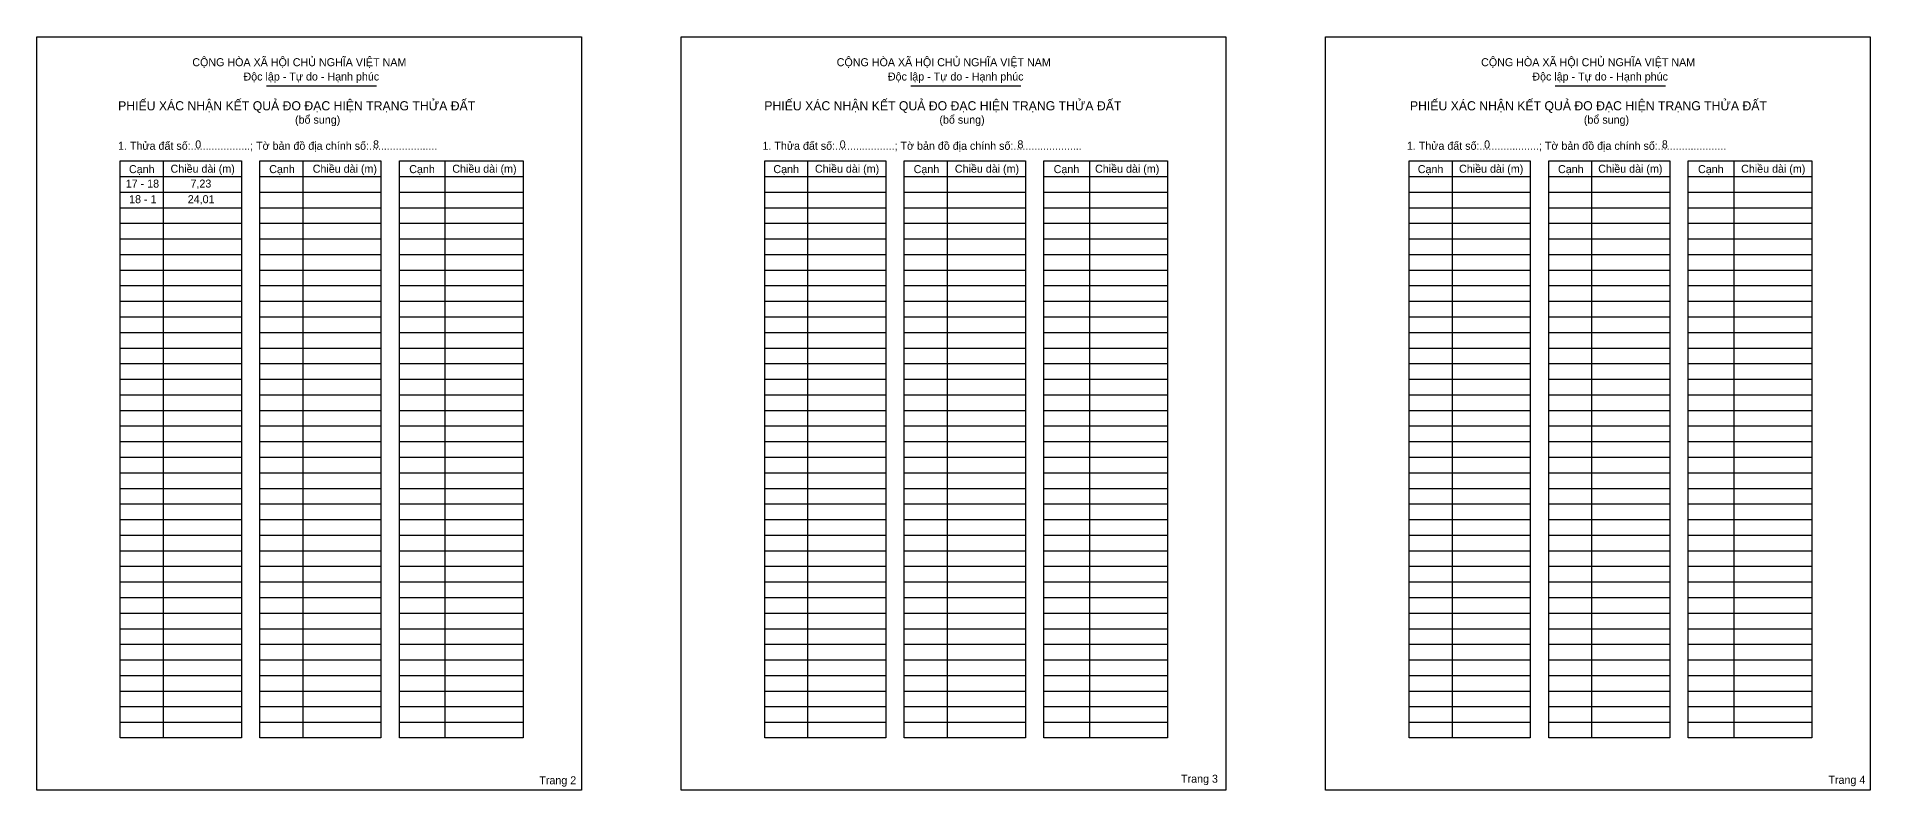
# Model space of a CAD drawing. Extents: x 546567 to 548810, y 1838053 to 1838939.
# Drawn here: x 547869 to 548810, y 1838553 to 1838939 of the extents above; entities that cross this region are included whole.
import ezdxf

# ---------------------------------------------------------------- set-up
doc = ezdxf.new("R2010")
doc.units = 0
for name, color, linetype in [('Level 1', 7, 'Continuous'), ('Level 2', 7, 'Continuous'), ('Level 52', 7, 'Continuous'), ('Level 6', 7, 'Continuous')]:
    doc.layers.add(name, color=color, linetype=linetype)

msp = doc.modelspace()

# ---------------------------------------------------------------- linework, layer by layer
at = {"layer": 'Level 1'}
for p, q in [((547869.41, 1838939.16), (547869.41, 1838939.16)), ((547987.21, 1838913.88), (548043.72, 1838913.88)), ((548317.73, 1838913.88), (548374.24, 1838913.88)), ((548648.24, 1838913.88), (548704.75, 1838913.88)), ((547934.3, 1838875.46), (547934.3, 1838579.58)), ((548005.89, 1838875.46), (548005.89, 1838579.58)), ((548078.82, 1838875.46), (548078.82, 1838579.58)), ((548264.82, 1838875.46), (548264.82, 1838579.58)), ((548336.41, 1838875.46), (548336.41, 1838579.58)), ((548409.33, 1838875.46), (548409.33, 1838579.58)), ((548595.33, 1838875.46), (548595.33, 1838579.58)), ((548666.92, 1838875.46), (548666.92, 1838579.58)), ((548739.85, 1838875.46), (548739.85, 1838579.58)), ((547912.31, 1838867.46), (547974.42, 1838867.46)), ((547983.9, 1838867.46), (548046.01, 1838867.46)), ((548055.49, 1838867.46), (548118.93, 1838867.46)), ((548242.82, 1838867.46), (548304.93, 1838867.46)), ((548314.42, 1838867.46), (548376.52, 1838867.46)), ((548386.01, 1838867.46), (548449.45, 1838867.46)), ((548573.34, 1838867.46), (548635.45, 1838867.46)), ((548644.93, 1838867.46), (548707.04, 1838867.46)), ((548716.52, 1838867.46), (548779.96, 1838867.46)), ((547912.31, 1838859.46), (547974.42, 1838859.46)), ((547983.9, 1838859.46), (548046.01, 1838859.46)), ((548055.49, 1838859.46), (548118.93, 1838859.46)), ((548242.82, 1838859.46), (548304.93, 1838859.46)), ((548314.42, 1838859.46), (548376.52, 1838859.46)), ((548386.01, 1838859.46), (548449.45, 1838859.46)), ((548573.34, 1838859.46), (548635.45, 1838859.46)), ((548644.93, 1838859.46), (548707.04, 1838859.46)), ((548716.52, 1838859.46), (548779.96, 1838859.46)), ((547912.31, 1838851.47), (547974.42, 1838851.47)), ((547912.31, 1838843.47), (547974.42, 1838843.47)), ((547983.9, 1838851.47), (548046.01, 1838851.47)), ((547983.9, 1838843.47), (548046.01, 1838843.47)), ((548055.49, 1838851.47), (548118.93, 1838851.47)), ((548055.49, 1838843.47), (548118.93, 1838843.47)), ((548242.82, 1838851.47), (548304.93, 1838851.47)), ((548242.82, 1838843.47), (548304.93, 1838843.47)), ((548314.42, 1838851.47), (548376.52, 1838851.47)), ((548314.42, 1838843.47), (548376.52, 1838843.47)), ((548386.01, 1838851.47), (548449.45, 1838851.47)), ((548386.01, 1838843.47), (548449.45, 1838843.47)), ((548573.34, 1838851.47), (548635.45, 1838851.47)), ((548573.34, 1838843.47), (548635.45, 1838843.47)), ((548644.93, 1838851.47), (548707.04, 1838851.47)), ((548644.93, 1838843.47), (548707.04, 1838843.47)), ((548716.52, 1838851.47), (548779.96, 1838851.47)), ((548716.52, 1838843.47), (548779.96, 1838843.47)), ((547912.31, 1838835.47), (547974.42, 1838835.47)), ((547983.9, 1838835.47), (548046.01, 1838835.47)), ((548055.49, 1838835.47), (548118.93, 1838835.47)), ((548242.82, 1838835.47), (548304.93, 1838835.47)), ((548314.42, 1838835.47), (548376.52, 1838835.47)), ((548386.01, 1838835.47), (548449.45, 1838835.47)), ((548573.34, 1838835.47), (548635.45, 1838835.47)), ((548644.93, 1838835.47), (548707.04, 1838835.47)), ((548716.52, 1838835.47), (548779.96, 1838835.47)), ((547912.31, 1838827.48), (547974.42, 1838827.48)), ((547983.9, 1838827.48), (548046.01, 1838827.48)), ((548055.49, 1838827.48), (548118.93, 1838827.48)), ((548242.82, 1838827.48), (548304.93, 1838827.48)), ((548314.42, 1838827.48), (548376.52, 1838827.48)), ((548386.01, 1838827.48), (548449.45, 1838827.48)), ((548573.34, 1838827.48), (548635.45, 1838827.48)), ((548644.93, 1838827.48), (548707.04, 1838827.48)), ((548716.52, 1838827.48), (548779.96, 1838827.48)), ((547912.31, 1838819.48), (547974.42, 1838819.48)), ((547983.9, 1838819.48), (548046.01, 1838819.48)), ((548055.49, 1838819.48), (548118.93, 1838819.48)), ((548242.82, 1838819.48), (548304.93, 1838819.48)), ((548314.42, 1838819.48), (548376.52, 1838819.48)), ((548386.01, 1838819.48), (548449.45, 1838819.48)), ((548573.34, 1838819.48), (548635.45, 1838819.48)), ((548644.93, 1838819.48), (548707.04, 1838819.48)), ((548716.52, 1838819.48), (548779.96, 1838819.48)), ((547912.31, 1838811.48), (547974.42, 1838811.48)), ((547983.9, 1838811.48), (548046.01, 1838811.48)), ((548055.49, 1838811.48), (548118.93, 1838811.48)), ((548242.82, 1838811.48), (548304.93, 1838811.48)), ((548314.42, 1838811.48), (548376.52, 1838811.48)), ((548386.01, 1838811.48), (548449.45, 1838811.48)), ((548573.34, 1838811.48), (548635.45, 1838811.48)), ((548644.93, 1838811.48), (548707.04, 1838811.48)), ((548716.52, 1838811.48), (548779.96, 1838811.48)), ((547912.31, 1838803.49), (547974.42, 1838803.49)), ((547912.31, 1838795.49), (547974.42, 1838795.49)), ((547983.9, 1838803.49), (548046.01, 1838803.49)), ((547983.9, 1838795.49), (548046.01, 1838795.49)), ((548055.49, 1838803.49), (548118.93, 1838803.49)), ((548055.49, 1838795.49), (548118.93, 1838795.49)), ((548242.82, 1838803.49), (548304.93, 1838803.49)), ((548242.82, 1838795.49), (548304.93, 1838795.49)), ((548314.42, 1838803.49), (548376.52, 1838803.49)), ((548314.42, 1838795.49), (548376.52, 1838795.49)), ((548386.01, 1838803.49), (548449.45, 1838803.49)), ((548386.01, 1838795.49), (548449.45, 1838795.49)), ((548573.34, 1838803.49), (548635.45, 1838803.49)), ((548573.34, 1838795.49), (548635.45, 1838795.49)), ((548644.93, 1838803.49), (548707.04, 1838803.49)), ((548644.93, 1838795.49), (548707.04, 1838795.49)), ((548716.52, 1838803.49), (548779.96, 1838803.49)), ((548716.52, 1838795.49), (548779.96, 1838795.49)), ((547912.31, 1838787.49), (547974.42, 1838787.49)), ((547983.9, 1838787.49), (548046.01, 1838787.49)), ((548055.49, 1838787.49), (548118.93, 1838787.49)), ((548242.82, 1838787.49), (548304.93, 1838787.49)), ((548314.42, 1838787.49), (548376.52, 1838787.49)), ((548386.01, 1838787.49), (548449.45, 1838787.49)), ((548573.34, 1838787.49), (548635.45, 1838787.49)), ((548644.93, 1838787.49), (548707.04, 1838787.49)), ((548716.52, 1838787.49), (548779.96, 1838787.49)), ((547912.31, 1838779.5), (547974.42, 1838779.5)), ((547983.9, 1838779.5), (548046.01, 1838779.5)), ((548055.49, 1838779.5), (548118.93, 1838779.5)), ((548242.82, 1838779.5), (548304.93, 1838779.5)), ((548314.42, 1838779.5), (548376.52, 1838779.5)), ((548386.01, 1838779.5), (548449.45, 1838779.5)), ((548573.34, 1838779.5), (548635.45, 1838779.5)), ((548644.93, 1838779.5), (548707.04, 1838779.5)), ((548716.52, 1838779.5), (548779.96, 1838779.5)), ((547912.31, 1838771.5), (547974.42, 1838771.5)), ((547983.9, 1838771.5), (548046.01, 1838771.5)), ((548055.49, 1838771.5), (548118.93, 1838771.5)), ((548242.82, 1838771.5), (548304.93, 1838771.5)), ((548314.42, 1838771.5), (548376.52, 1838771.5)), ((548386.01, 1838771.5), (548449.45, 1838771.5)), ((548573.34, 1838771.5), (548635.45, 1838771.5)), ((548644.93, 1838771.5), (548707.04, 1838771.5)), ((548716.52, 1838771.5), (548779.96, 1838771.5)), ((547912.31, 1838763.5), (547974.42, 1838763.5)), ((547983.9, 1838763.5), (548046.01, 1838763.5)), ((548055.49, 1838763.5), (548118.93, 1838763.5)), ((548242.82, 1838763.5), (548304.93, 1838763.5)), ((548314.42, 1838763.5), (548376.52, 1838763.5)), ((548386.01, 1838763.5), (548449.45, 1838763.5)), ((548573.34, 1838763.5), (548635.45, 1838763.5)), ((548644.93, 1838763.5), (548707.04, 1838763.5)), ((548716.52, 1838763.5), (548779.96, 1838763.5)), ((547912.31, 1838755.51), (547974.42, 1838755.51)), ((547983.9, 1838755.51), (548046.01, 1838755.51)), ((548055.49, 1838755.51), (548118.93, 1838755.51)), ((548242.82, 1838755.51), (548304.93, 1838755.51)), ((548314.42, 1838755.51), (548376.52, 1838755.51)), ((548386.01, 1838755.51), (548449.45, 1838755.51)), ((548573.34, 1838755.51), (548635.45, 1838755.51)), ((548644.93, 1838755.51), (548707.04, 1838755.51)), ((548716.52, 1838755.51), (548779.96, 1838755.51)), ((547912.31, 1838747.51), (547974.42, 1838747.51)), ((547912.31, 1838739.51), (547974.42, 1838739.51)), ((547983.9, 1838747.51), (548046.01, 1838747.51)), ((547983.9, 1838739.51), (548046.01, 1838739.51)), ((548055.49, 1838747.51), (548118.93, 1838747.51)), ((548055.49, 1838739.51), (548118.93, 1838739.51)), ((548242.82, 1838747.51), (548304.93, 1838747.51)), ((548242.82, 1838739.51), (548304.93, 1838739.51)), ((548314.42, 1838747.51), (548376.52, 1838747.51)), ((548314.42, 1838739.51), (548376.52, 1838739.51)), ((548386.01, 1838747.51), (548449.45, 1838747.51)), ((548386.01, 1838739.51), (548449.45, 1838739.51)), ((548573.34, 1838747.51), (548635.45, 1838747.51)), ((548573.34, 1838739.51), (548635.45, 1838739.51)), ((548644.93, 1838747.51), (548707.04, 1838747.51)), ((548644.93, 1838739.51), (548707.04, 1838739.51)), ((548716.52, 1838747.51), (548779.96, 1838747.51)), ((548716.52, 1838739.51), (548779.96, 1838739.51)), ((547912.31, 1838731.52), (547974.42, 1838731.52)), ((547983.9, 1838731.52), (548046.01, 1838731.52)), ((548055.49, 1838731.52), (548118.93, 1838731.52)), ((548242.82, 1838731.52), (548304.93, 1838731.52)), ((548314.42, 1838731.52), (548376.52, 1838731.52)), ((548386.01, 1838731.52), (548449.45, 1838731.52)), ((548573.34, 1838731.52), (548635.45, 1838731.52)), ((548644.93, 1838731.52), (548707.04, 1838731.52)), ((548716.52, 1838731.52), (548779.96, 1838731.52)), ((547912.31, 1838723.52), (547974.42, 1838723.52)), ((547983.9, 1838723.52), (548046.01, 1838723.52)), ((548055.49, 1838723.52), (548118.93, 1838723.52)), ((548242.82, 1838723.52), (548304.93, 1838723.52)), ((548314.42, 1838723.52), (548376.52, 1838723.52)), ((548386.01, 1838723.52), (548449.45, 1838723.52)), ((548573.34, 1838723.52), (548635.45, 1838723.52)), ((548644.93, 1838723.52), (548707.04, 1838723.52)), ((548716.52, 1838723.52), (548779.96, 1838723.52)), ((547912.31, 1838715.52), (547974.42, 1838715.52)), ((547983.9, 1838715.52), (548046.01, 1838715.52)), ((548055.49, 1838715.52), (548118.93, 1838715.52)), ((548242.82, 1838715.52), (548304.93, 1838715.52)), ((548314.42, 1838715.52), (548376.52, 1838715.52)), ((548386.01, 1838715.52), (548449.45, 1838715.52)), ((548573.34, 1838715.52), (548635.45, 1838715.52)), ((548644.93, 1838715.52), (548707.04, 1838715.52)), ((548716.52, 1838715.52), (548779.96, 1838715.52)), ((547912.31, 1838707.53), (547974.42, 1838707.53)), ((547983.9, 1838707.53), (548046.01, 1838707.53)), ((548055.49, 1838707.53), (548118.93, 1838707.53)), ((548242.82, 1838707.53), (548304.93, 1838707.53)), ((548314.42, 1838707.53), (548376.52, 1838707.53)), ((548386.01, 1838707.53), (548449.45, 1838707.53)), ((548573.34, 1838707.53), (548635.45, 1838707.53)), ((548644.93, 1838707.53), (548707.04, 1838707.53)), ((548716.52, 1838707.53), (548779.96, 1838707.53)), ((547912.31, 1838699.53), (547974.42, 1838699.53)), ((547983.9, 1838699.53), (548046.01, 1838699.53)), ((548055.49, 1838699.53), (548118.93, 1838699.53)), ((548242.82, 1838699.53), (548304.93, 1838699.53)), ((548314.42, 1838699.53), (548376.52, 1838699.53)), ((548386.01, 1838699.53), (548449.45, 1838699.53)), ((548573.34, 1838699.53), (548635.45, 1838699.53)), ((548644.93, 1838699.53), (548707.04, 1838699.53)), ((548716.52, 1838699.53), (548779.96, 1838699.53)), ((547912.31, 1838691.53), (547974.42, 1838691.53)), ((547912.31, 1838683.54), (547974.42, 1838683.54)), ((547983.9, 1838691.53), (548046.01, 1838691.53)), ((547983.9, 1838683.54), (548046.01, 1838683.54)), ((548055.49, 1838691.53), (548118.93, 1838691.53)), ((548055.49, 1838683.54), (548118.93, 1838683.54)), ((548242.82, 1838691.53), (548304.93, 1838691.53)), ((548242.82, 1838683.54), (548304.93, 1838683.54)), ((548314.42, 1838691.53), (548376.52, 1838691.53)), ((548314.42, 1838683.54), (548376.52, 1838683.54)), ((548386.01, 1838691.53), (548449.45, 1838691.53)), ((548386.01, 1838683.54), (548449.45, 1838683.54)), ((548573.34, 1838691.53), (548635.45, 1838691.53)), ((548573.34, 1838683.54), (548635.45, 1838683.54)), ((548644.93, 1838691.53), (548707.04, 1838691.53)), ((548644.93, 1838683.54), (548707.04, 1838683.54)), ((548716.52, 1838691.53), (548779.96, 1838691.53)), ((548716.52, 1838683.54), (548779.96, 1838683.54)), ((547912.31, 1838675.54), (547974.42, 1838675.54)), ((547983.9, 1838675.54), (548046.01, 1838675.54)), ((548055.49, 1838675.54), (548118.93, 1838675.54)), ((548242.82, 1838675.54), (548304.93, 1838675.54)), ((548314.42, 1838675.54), (548376.52, 1838675.54)), ((548386.01, 1838675.54), (548449.45, 1838675.54)), ((548573.34, 1838675.54), (548635.45, 1838675.54)), ((548644.93, 1838675.54), (548707.04, 1838675.54)), ((548716.52, 1838675.54), (548779.96, 1838675.54)), ((547912.31, 1838667.54), (547974.42, 1838667.54)), ((547983.9, 1838667.54), (548046.01, 1838667.54)), ((548055.49, 1838667.54), (548118.93, 1838667.54)), ((548242.82, 1838667.54), (548304.93, 1838667.54)), ((548314.42, 1838667.54), (548376.52, 1838667.54)), ((548386.01, 1838667.54), (548449.45, 1838667.54)), ((548573.34, 1838667.54), (548635.45, 1838667.54)), ((548644.93, 1838667.54), (548707.04, 1838667.54)), ((548716.52, 1838667.54), (548779.96, 1838667.54)), ((547912.31, 1838659.55), (547974.42, 1838659.55)), ((547983.9, 1838659.55), (548046.01, 1838659.55)), ((548055.49, 1838659.55), (548118.93, 1838659.55)), ((548242.82, 1838659.55), (548304.93, 1838659.55)), ((548314.42, 1838659.55), (548376.52, 1838659.55)), ((548386.01, 1838659.55), (548449.45, 1838659.55)), ((548573.34, 1838659.55), (548635.45, 1838659.55)), ((548644.93, 1838659.55), (548707.04, 1838659.55)), ((548716.52, 1838659.55), (548779.96, 1838659.55)), ((547912.31, 1838651.55), (547974.42, 1838651.55)), ((547983.9, 1838651.55), (548046.01, 1838651.55)), ((548055.49, 1838651.55), (548118.93, 1838651.55)), ((548242.82, 1838651.55), (548304.93, 1838651.55)), ((548314.42, 1838651.55), (548376.52, 1838651.55)), ((548386.01, 1838651.55), (548449.45, 1838651.55)), ((548573.34, 1838651.55), (548635.45, 1838651.55)), ((548644.93, 1838651.55), (548707.04, 1838651.55)), ((548716.52, 1838651.55), (548779.96, 1838651.55)), ((547912.31, 1838643.55), (547974.42, 1838643.55)), ((547912.31, 1838635.56), (547974.42, 1838635.56)), ((547983.9, 1838643.55), (548046.01, 1838643.55)), ((547983.9, 1838635.56), (548046.01, 1838635.56)), ((548055.49, 1838643.55), (548118.93, 1838643.55)), ((548055.49, 1838635.56), (548118.93, 1838635.56)), ((548242.82, 1838643.55), (548304.93, 1838643.55)), ((548242.82, 1838635.56), (548304.93, 1838635.56)), ((548314.42, 1838643.55), (548376.52, 1838643.55)), ((548314.42, 1838635.56), (548376.52, 1838635.56)), ((548386.01, 1838643.55), (548449.45, 1838643.55)), ((548386.01, 1838635.56), (548449.45, 1838635.56)), ((548573.34, 1838643.55), (548635.45, 1838643.55)), ((548573.34, 1838635.56), (548635.45, 1838635.56)), ((548644.93, 1838643.55), (548707.04, 1838643.55)), ((548644.93, 1838635.56), (548707.04, 1838635.56)), ((548716.52, 1838643.55), (548779.96, 1838643.55)), ((548716.52, 1838635.56), (548779.96, 1838635.56)), ((547912.31, 1838627.56), (547974.42, 1838627.56)), ((547983.9, 1838627.56), (548046.01, 1838627.56)), ((548055.49, 1838627.56), (548118.93, 1838627.56)), ((548242.82, 1838627.56), (548304.93, 1838627.56)), ((548314.42, 1838627.56), (548376.52, 1838627.56)), ((548386.01, 1838627.56), (548449.45, 1838627.56)), ((548573.34, 1838627.56), (548635.45, 1838627.56)), ((548644.93, 1838627.56), (548707.04, 1838627.56)), ((548716.52, 1838627.56), (548779.96, 1838627.56)), ((547912.31, 1838619.56), (547974.42, 1838619.56)), ((547983.9, 1838619.56), (548046.01, 1838619.56)), ((548055.49, 1838619.56), (548118.93, 1838619.56)), ((548242.82, 1838619.56), (548304.93, 1838619.56)), ((548314.42, 1838619.56), (548376.52, 1838619.56)), ((548386.01, 1838619.56), (548449.45, 1838619.56)), ((548573.34, 1838619.56), (548635.45, 1838619.56)), ((548644.93, 1838619.56), (548707.04, 1838619.56)), ((548716.52, 1838619.56), (548779.96, 1838619.56)), ((547912.31, 1838611.57), (547974.42, 1838611.57)), ((547983.9, 1838611.57), (548046.01, 1838611.57)), ((548055.49, 1838611.57), (548118.93, 1838611.57)), ((548242.82, 1838611.57), (548304.93, 1838611.57)), ((548314.42, 1838611.57), (548376.52, 1838611.57)), ((548386.01, 1838611.57), (548449.45, 1838611.57)), ((548573.34, 1838611.57), (548635.45, 1838611.57)), ((548644.93, 1838611.57), (548707.04, 1838611.57)), ((548716.52, 1838611.57), (548779.96, 1838611.57)), ((547912.31, 1838603.57), (547974.42, 1838603.57)), ((547983.9, 1838603.57), (548046.01, 1838603.57)), ((548055.49, 1838603.57), (548118.93, 1838603.57)), ((548242.82, 1838603.57), (548304.93, 1838603.57)), ((548314.42, 1838603.57), (548376.52, 1838603.57)), ((548386.01, 1838603.57), (548449.45, 1838603.57)), ((548573.34, 1838603.57), (548635.45, 1838603.57)), ((548644.93, 1838603.57), (548707.04, 1838603.57)), ((548716.52, 1838603.57), (548779.96, 1838603.57)), ((547912.31, 1838595.57), (547974.42, 1838595.57)), ((547983.9, 1838595.57), (548046.01, 1838595.57)), ((548055.49, 1838595.57), (548118.93, 1838595.57)), ((548242.82, 1838595.57), (548304.93, 1838595.57)), ((548314.42, 1838595.57), (548376.52, 1838595.57)), ((548386.01, 1838595.57), (548449.45, 1838595.57)), ((548573.34, 1838595.57), (548635.45, 1838595.57)), ((548644.93, 1838595.57), (548707.04, 1838595.57)), ((548716.52, 1838595.57), (548779.96, 1838595.57)), ((547912.31, 1838587.58), (547974.42, 1838587.58)), ((547983.9, 1838587.58), (548046.01, 1838587.58)), ((548055.49, 1838587.58), (548118.93, 1838587.58)), ((548242.82, 1838587.58), (548304.93, 1838587.58)), ((548314.42, 1838587.58), (548376.52, 1838587.58)), ((548386.01, 1838587.58), (548449.45, 1838587.58)), ((548573.34, 1838587.58), (548635.45, 1838587.58)), ((548644.93, 1838587.58), (548707.04, 1838587.58)), ((548716.52, 1838587.58), (548779.96, 1838587.58)), ((548148.85, 1838552.66), (548148.85, 1838552.66))]:
    msp.add_line(p, q, dxfattribs=at)
for points in [[(547912.31, 1838875.46), (547974.42, 1838875.46), (547974.42, 1838579.58), (547912.31, 1838579.58)], [(547983.9, 1838875.46), (548046.01, 1838875.46), (548046.01, 1838579.58), (547983.9, 1838579.58)], [(548055.49, 1838875.46), (548118.93, 1838875.46), (548118.93, 1838579.58), (548055.49, 1838579.58)], [(548242.82, 1838875.46), (548304.93, 1838875.46), (548304.93, 1838579.58), (548242.82, 1838579.58)], [(548314.42, 1838875.46), (548376.52, 1838875.46), (548376.52, 1838579.58), (548314.42, 1838579.58)], [(548386.01, 1838875.46), (548449.45, 1838875.46), (548449.45, 1838579.58), (548386.01, 1838579.58)], [(548573.34, 1838875.46), (548635.45, 1838875.46), (548635.45, 1838579.58), (548573.34, 1838579.58)], [(548644.93, 1838875.46), (548707.04, 1838875.46), (548707.04, 1838579.58), (548644.93, 1838579.58)], [(548716.52, 1838875.46), (548779.96, 1838875.46), (548779.96, 1838579.58), (548716.52, 1838579.58)]]:
    msp.add_lwpolyline(points, close=True, dxfattribs=at)
at = {"layer": 'Level 2'}
for points in [[(547869.41, 1838939.16), (548148.85, 1838939.16), (548148.85, 1838552.66), (547869.41, 1838552.66)], [(548199.93, 1838939.16), (548479.37, 1838939.16), (548479.37, 1838552.66), (548199.93, 1838552.66)], [(548530.44, 1838939.16), (548809.88, 1838939.16), (548809.88, 1838552.66), (548530.44, 1838552.66)]]:
    msp.add_lwpolyline(points, close=True, dxfattribs=at)

# ---------------------------------------------------------------- texts
at = {"layer": 'Level 1'}
for s, height, p in [('CỘNG HÒA XÃ HỘI CHỦ NGHĨA VIỆT NAM', 4.1047, (547949.23, 1838924.01)), ('CỘNG HÒA XÃ HỘI CHỦ NGHĨA VIỆT NAM', 4.1047, (548279.75, 1838924.01)), ('CỘNG HÒA XÃ HỘI CHỦ NGHĨA VIỆT NAM', 4.1047, (548610.26, 1838924.01)), ('Độc lập - Tự do - Hạnh phúc', 4.1047, (547975.49, 1838916.68)), ('Độc lập - Tự do - Hạnh phúc', 4.1047, (548306, 1838916.68)), ('Độc lập - Tự do - Hạnh phúc', 4.1047, (548636.52, 1838916.68)), ('PHIẾU XÁC NHẬN KẾT QUẢ ĐO ĐẠC HIỆN TRẠNG THỬA ĐẤT', 4.6916, (547911.19, 1838901.37)), ('(bổ sung)', 4.105, (548001.93, 1838894.55)), ('PHIẾU XÁC NHẬN KẾT QUẢ ĐO ĐẠC HIỆN TRẠNG THỬA ĐẤT', 4.6916, (548242.62, 1838901.37)), ('(bổ sung)', 4.105, (548332.44, 1838894.55)), ('PHIẾU XÁC NHẬN KẾT QUẢ ĐO ĐẠC HIỆN TRẠNG THỬA ĐẤT', 4.6916, (548573.73, 1838901.37)), ('(bổ sung)', 4.105, (548662.96, 1838894.55)), ('1. Thửa đất số:....................; Tờ bản đồ địa chính số:.......................', 4.1047, (547911.15, 1838881.15)), ('1. Thửa đất số:....................; Tờ bản đồ địa chính số:.......................', 4.1047, (548241.67, 1838881.15)), ('1. Thửa đất số:....................; Tờ bản đồ địa chính số:.......................', 4.1047, (548572.18, 1838881.15)), ('Cạnh', 4.105, (547916.75, 1838869.19)), ('Chiều dài (m)', 4.1047, (547938.08, 1838869.39)), ('Cạnh', 4.105, (547988.68, 1838869.19)), ('Chiều dài (m)', 4.1047, (548010.99, 1838869.39)), ('Cạnh', 4.105, (548060.49, 1838869.19)), ('Chiều dài (m)', 4.1047, (548082.59, 1838869.39)), ('Cạnh', 4.105, (548247.27, 1838869.19)), ('Chiều dài (m)', 4.1047, (548268.59, 1838869.39)), ('Cạnh', 4.105, (548319.2, 1838869.19)), ('Chiều dài (m)', 4.1047, (548340.34, 1838869.39)), ('Cạnh', 4.105, (548391.01, 1838869.19)), ('Chiều dài (m)', 4.1047, (548412.25, 1838869.39)), ('Cạnh', 4.105, (548577.78, 1838869.19)), ('Chiều dài (m)', 4.1047, (548598.95, 1838869.39)), ('Cạnh', 4.105, (548649.71, 1838869.19)), ('Chiều dài (m)', 4.1047, (548670.32, 1838869.39)), ('Cạnh', 4.105, (548721.52, 1838869.19)), ('Chiều dài (m)', 4.1047, (548743.62, 1838869.39)), ('Trang 3', 4.105, (548456.35, 1838556.55)), ('Trang 2', 4.105, (548127.21, 1838555.75)), ('Trang 4', 4.105, (548788.39, 1838555.99))]:
    msp.add_text(s, height=height, dxfattribs=at).set_placement(p)
at = {"layer": 'Level 52'}
for s, p in [('17 - 18', (547915.11, 1838861.77)), ('7,23', (547948.3, 1838861.77)), ('18 - 1', (547916.83, 1838853.76)), ('24,01', (547946.9, 1838853.76))]:
    msp.add_text(s, height=4.105, dxfattribs=at).set_placement(p)
at = {"layer": 'Level 6'}
for s, p in [('0', (547950.76, 1838881.87)), ('8', (548041.94, 1838881.89)), ('0', (548281.28, 1838881.87)), ('8', (548372.45, 1838881.89)), ('0', (548611.79, 1838881.87)), ('8', (548702.97, 1838881.89))]:
    msp.add_text(s, height=4.1, dxfattribs=at).set_placement(p)

doc.saveas('drawing.dxf')
